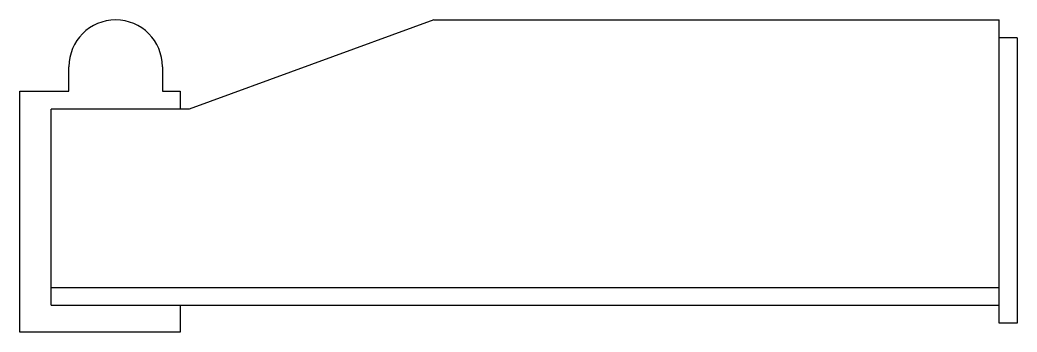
# Model space of a CAD drawing. Header units: millimetres. Extents: x 0 to 224, y 45 to 115.
import ezdxf

# ---------------------------------------------------------------- set-up
doc = ezdxf.new("R2010")
doc.units = ezdxf.units.MM
doc.layers.add('KwikScaf Matrix', color=7, linetype='Continuous')

# ---------------------------------------------------------------- blocks, each defined once
blk = doc.blocks.new('109601xz')
at = {"layer": 'KwikScaf Matrix', "color": 0, "extrusion": (0, 1, -1.83691e-16)}
for p, q in [((93, 115), (38, 95)), ((93, 115), (220, 115)), ((220, 111), (220, 115)), ((220, 55), (220, 111)), ((224, 111), (220, 111)), ((224, 111), (224, 47)), ((11, 99), (11, 104.5)), ((32, 104.5), (32, 99)), ((0, 45), (0, 99)), ((0, 99), (11, 99)), ((32, 99), (36, 99)), ((36, 99), (36, 95)), ((38, 95), (7, 95)), ((7, 55), (7, 95)), ((7, 55), (220, 55)), ((7, 51), (7, 55)), ((220, 51), (220, 55)), ((7, 51), (220, 51)), ((36, 51), (36, 45)), ((220, 47), (220, 51)), ((36, 45), (0, 45)), ((224, 47), (220, 47))]:
    blk.add_line(p, q, dxfattribs=at)
at = {"layer": 'KwikScaf Matrix', "color": 0}
blk.add_arc((21.5, 104.5), 10.5, 0, 180, dxfattribs=at)

msp = doc.modelspace()

# ---------------------------------------------------------------- block references
msp.add_blockref('109601xz', (0, 0))

doc.saveas('drawing.dxf')
